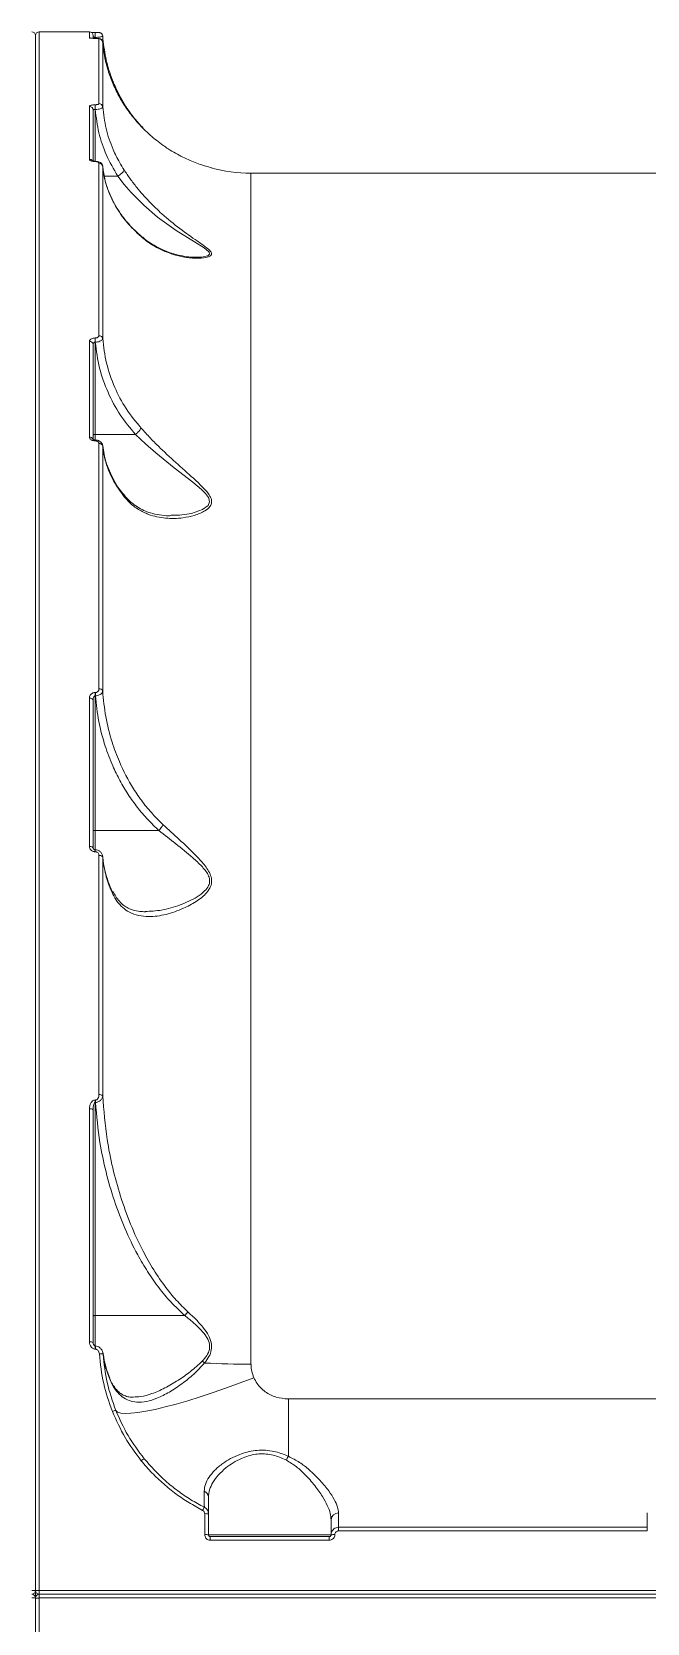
# Model space of a CAD drawing. Header units: millimetres. Extents: x -9848 to 7178, y -5300 to 6667.
# Drawn here: x -1232.1 to -1066.6, y 2070 to 2497.8 of the extents above; entities that cross this region are included whole.
import ezdxf

# ---------------------------------------------------------------- set-up
doc = ezdxf.new("R2010")
doc.units = ezdxf.units.MM
doc.layers.add('DIKOM_ОБЪЕКТ', color=7, linetype='Continuous')

msp = doc.modelspace()

# ---------------------------------------------------------------- linework, layer by layer
at = {"layer": 'DIKOM_ОБЪЕКТ', "color": 7, "linetype": 'Continuous', "lineweight": 15}
for p, q in [((-1231.08, 2496.79), (-1231.08, 2078.79)), ((-1216.58, 2497.79), (-1230.08, 2497.79)), ((-1230.08, 2497.79), (-1230.08, 2078.79)), ((-1216.58, 2496.19), (-1216.58, 2497.79)), ((-1215.58, 2496.79), (-1215.58, 2496.19)), ((-1215.04, 2497.62), (-1215.08, 2497.62)), ((-1215.08, 2496.29), (-1215.08, 2497.62)), ((-1215.04, 2496.29), (-1215.08, 2496.29)), ((-1215.08, 2496.29), (-1215.08, 2496.03)), ((-1214.97, 2496.03), (-1215.08, 2496.03)), ((-1214.97, 2496.03), (-1215.08, 2496.03)), ((-1215.08, 2496.03), (-1215.08, 2496.03)), ((-1215.04, 2496.29), (-1215.04, 2497.62)), ((-1215.01, 2496.03), (-1215.04, 2496.29)), ((-1214.97, 2496.03), (-1214.97, 2496.03)), ((-1214.02, 2478.49), (-1214.02, 2495.92)), ((-1213.02, 2494.99), (-1213.02, 2477.6)), ((-1216.58, 2463.53), (-1216.58, 2477.73)), ((-1215.08, 2478.18), (-1215.02, 2478.18)), ((-1215.08, 2476.9), (-1215.08, 2478.18)), ((-1215.02, 2476.9), (-1215.08, 2476.9)), ((-1215.08, 2476.9), (-1215.08, 2462.98)), ((-1215.02, 2476.9), (-1215.02, 2478.18)), ((-1215.58, 2476.77), (-1215.58, 2463.15)), ((-1215, 2462.98), (-1215.08, 2462.98)), ((-1215.08, 2462.98), (-1215.08, 2462.9)), ((-1215, 2462.9), (-1215.08, 2462.9)), ((-1215, 2462.98), (-1215, 2462.98)), ((-1215, 2462.98), (-1215, 2462.9)), ((-1214.02, 2416.1), (-1214.02, 2462.49)), ((-1213.02, 2461.64), (-1213.02, 2415.35)), ((-803.03, 2459.79), (-1173.13, 2459.79)), ((-1173.13, 2459.79), (-1173.13, 2139.64)), ((-1208.96, 2459.02), (-1212.59, 2459.02)), ((-1187.95, 2437.23), (-1187.52, 2437.23)), ((-1216.58, 2388.83), (-1216.58, 2414.55)), ((-1215.58, 2413.75), (-1215.58, 2388.09)), ((-1215.08, 2415.49), (-1215, 2415.49)), ((-1215.08, 2414.36), (-1215.08, 2415.49)), ((-1215.08, 2414.36), (-1215.08, 2389.56)), ((-1215, 2414.36), (-1215.08, 2414.36)), ((-1215, 2414.36), (-1215, 2415.49)), ((-1204.19, 2389.56), (-1215.08, 2389.56)), ((-1215.08, 2389.56), (-1215.08, 2388.08)), ((-1215.02, 2388.08), (-1215.08, 2388.08)), ((-1215.08, 2388.08), (-1215.08, 2387.82)), ((-1215.02, 2387.82), (-1215.08, 2387.82)), ((-1215.02, 2388.08), (-1215.02, 2387.82)), ((-1214.02, 2321.16), (-1214.02, 2387.14)), ((-1213.02, 2386.46), (-1213.02, 2320.62)), ((-1216.58, 2278.81), (-1216.58, 2318.67)), ((-1215.08, 2320.2), (-1214.97, 2320.2)), ((-1215.08, 2319.3), (-1215.08, 2320.2)), ((-1215.08, 2319.3), (-1215.08, 2283.14)), ((-1214.97, 2319.3), (-1215.08, 2319.3)), ((-1214.97, 2319.3), (-1214.97, 2320.2)), ((-1215.58, 2318.1), (-1215.58, 2278.33)), ((-1197.92, 2283.14), (-1215.08, 2283.14)), ((-1215.08, 2283.14), (-1215.08, 2277.92)), ((-1215.04, 2277.92), (-1215.08, 2277.92)), ((-1215.08, 2277.92), (-1215.08, 2277.39)), ((-1215.04, 2277.39), (-1215.08, 2277.39)), ((-1215.04, 2277.92), (-1215.04, 2277.39)), ((-1214.02, 2212.1), (-1214.02, 2276.42)), ((-1213.02, 2275.98), (-1213.02, 2211.8)), ((-1212.95, 2275.69), (-1212.99, 2276.12)), ((-1216.58, 2145.63), (-1216.58, 2208.3)), ((-1215.58, 2207.99), (-1215.58, 2145.47)), ((-1215.08, 2210.64), (-1214.96, 2210.64)), ((-1215.08, 2209.99), (-1215.08, 2210.64)), ((-1215.08, 2209.99), (-1215.08, 2152.71)), ((-1214.96, 2209.99), (-1215.08, 2209.99)), ((-1214.96, 2209.99), (-1214.96, 2210.64)), ((-1190.96, 2152.71), (-1215.08, 2152.71)), ((-1215.08, 2152.71), (-1215.08, 2144.54)), ((-1214.98, 2144.54), (-1215.08, 2144.54)), ((-1215.08, 2144.54), (-1215.08, 2143.69)), ((-1214.98, 2143.69), (-1215.08, 2143.69)), ((-1214.98, 2144.54), (-1214.98, 2143.69)), ((-1211.18, 2135.94), (-1211.19, 2135.96)), ((-1163.08, 2130.29), (-813.08, 2130.29)), ((-1163.08, 2114.88), (-1163.08, 2130.29)), ((-1185.58, 2093.83), (-1185.58, 2099.45)), ((-1184.58, 2099.4), (-1184.58, 2093.79)), ((-1151.58, 2093.79), (-1151.58, 2097.84)), ((-1149.58, 2099.65), (-1149.58, 2095.79)), ((-1066.58, 2095.79), (-1066.58, 2099.65)), ((-1184.58, 2093.79), (-1151.58, 2093.79)), ((-1184.08, 2093.29), (-1184.08, 2092.32)), ((-1184.08, 2093.29), (-1152.08, 2093.29)), ((-1152.08, 2092.32), (-1184.08, 2092.32)), ((-1152.08, 2093.29), (-1152.08, 2092.32)), ((-1149.58, 2095.79), (-1149.58, 2094.83)), ((-1149.58, 2095.79), (-1066.58, 2095.79)), ((-1066.58, 2094.83), (-1149.58, 2094.83)), ((-1066.58, 2095.79), (-1066.58, 2094.83)), ((-1231.08, 2078.79), (-1231.08, 2076.79)), ((-1231.08, 1658.79), (-1231.08, 2076.79)), ((-1230.08, 2078.79), (-746.08, 2078.79)), ((-1230.08, 2077.79), (-1230.08, 2078.79)), ((-1230.08, 2076.79), (-1230.08, 2077.79)), ((-1230.08, 2077.79), (-746.08, 2077.79)), ((-746.08, 2076.79), (-1230.08, 2076.79)), ((-1230.08, 2076.79), (-1230.08, 1657.79))]:
    msp.add_line(p, q, dxfattribs=at)
at = {"layer": 'DIKOM_ОБЪЕКТ', "color": 7, "linetype": 'Continuous', "lineweight": 15, "flags": 128}
for points in [[(-1187.52, 2437.23), (-1186.42, 2437.23), (-1184.76, 2437.59), (-1184.29, 2437.99), (-1184.38, 2438.53), (-1184.39, 2438.54), (-1184.53, 2438.73), (-1185.74, 2439.71), (-1188.33, 2441.31), (-1193.26, 2444.4), (-1198.27, 2448.01), (-1201.93, 2451.15), (-1205.37, 2454.61), (-1207.24, 2456.79), (-1208.95, 2459.02), (-1208.96, 2459.02), (-1208.96, 2459.02)], [(-1215.58, 2389.4), (-1215.57, 2389.43), (-1215.54, 2389.46), (-1215.49, 2389.49), (-1215.43, 2389.51), (-1215.36, 2389.53), (-1215.27, 2389.55), (-1215.17, 2389.56), (-1215.08, 2389.56)], [(-1194.64, 2367.82), (-1192.34, 2367.82), (-1189.12, 2368.34), (-1186.16, 2369.38), (-1184.68, 2370.47), (-1184.26, 2371.44), (-1184.44, 2372.38), (-1184.57, 2372.63), (-1185.36, 2373.7), (-1186.41, 2374.73), (-1188.81, 2376.71), (-1193.75, 2380.55), (-1198.73, 2384.59), (-1201.52, 2387.05), (-1204.19, 2389.56), (-1204.19, 2389.56), (-1204.19, 2389.56)], [(-1215.58, 2318.1), (-1215.6, 2318.21), (-1215.65, 2318.32), (-1215.75, 2318.42), (-1215.87, 2318.51), (-1216.02, 2318.58), (-1216.19, 2318.63), (-1216.38, 2318.66), (-1216.58, 2318.67)], [(-1215.58, 2282.98), (-1215.57, 2283.01), (-1215.54, 2283.04), (-1215.49, 2283.07), (-1215.43, 2283.09), (-1215.36, 2283.11), (-1215.27, 2283.13), (-1215.17, 2283.14), (-1215.08, 2283.14)], [(-1215.58, 2278.33), (-1215.6, 2278.43), (-1215.65, 2278.52), (-1215.75, 2278.6), (-1215.87, 2278.67), (-1216.02, 2278.73), (-1216.19, 2278.77), (-1216.38, 2278.8), (-1216.58, 2278.81)], [(-1213.02, 2275.98), (-1213.05, 2276.07), (-1213.12, 2276.15), (-1213.21, 2276.23), (-1213.34, 2276.3), (-1213.48, 2276.35), (-1213.65, 2276.39), (-1213.83, 2276.41), (-1214.02, 2276.42)], [(-1215.58, 2207.99), (-1215.6, 2208.05), (-1215.65, 2208.11), (-1215.75, 2208.16), (-1215.87, 2208.21), (-1216.02, 2208.25), (-1216.19, 2208.28), (-1216.38, 2208.29), (-1216.58, 2208.3)], [(-1215.58, 2152.54), (-1215.57, 2152.57), (-1215.54, 2152.6), (-1215.49, 2152.63), (-1215.43, 2152.66), (-1215.36, 2152.68), (-1215.27, 2152.69), (-1215.17, 2152.7), (-1215.08, 2152.71)], [(-1211.12, 2135.61), (-1211.15, 2135.86), (-1211.18, 2135.94)], [(-1209.47, 2127.17), (-1208.99, 2126.76), (-1208.15, 2126.49), (-1206.96, 2126.39), (-1205.43, 2126.43), (-1203.57, 2126.63), (-1201.4, 2126.98), (-1198.94, 2127.49), (-1196.23, 2128.13), (-1193.27, 2128.92), (-1190.11, 2129.83), (-1186.78, 2130.86), (-1183.3, 2132.01), (-1179.72, 2133.26), (-1176.06, 2134.59), (-1172.37, 2135.99)]]:
    msp.add_lwpolyline(points, dxfattribs=at)
at = {"layer": 'DIKOM_ОБЪЕКТ', "color": 7, "linetype": 'Continuous', "lineweight": 15}
for centre, radius, start, end in [((-1232.08, 2496.79), 1, 0, 90), ((-1230.08, 2496.79), 1, 90, 180), ((-1216.58, 2496.79), 1, 0, 90), ((-1216.58, 2495.2), 0.994, 63.0766, 90.0989), ((-1214.02, 2494.92), 0.999, 4.358, 90.0971), ((-1216.55, 2476.75), 0.977, 1.4393, 91.3626), ((-1214, 2477.5), 0.981, 5.6796, 91.2134), ((-1216.57, 2462.5), 1.03, 37.6701, 90.6427), ((-1213.98, 2461.52), 0.968, 7.0285, 92.1433), ((-1173.13, 2499.79), 40, 254.5152, 270), ((-1216.49, 2413.64), 0.917, 6.9794, 95.5911), ((-1213.94, 2415.17), 0.937, 11.5047, 94.8509), ((-1216.48, 2387.89), 0.947, 20.9639, 95.9484), ((-1213.91, 2386.22), 0.925, 14.7918, 96.4144), ((-1213.87, 2320.24), 0.928, 24.1139, 99.2956), ((-1213.82, 2210.95), 1.16, 46.9016, 99.976), ((-1197.12, 2158.7), 8.59, 315.7366, 324.5863), ((-1216.33, 2143.97), 1.69, 63.3277, 98.3074), ((-1213.55, 2140.46), 1.96, 70.8158, 100.253), ((-1189.86, 2135.42), 6.22, 46.8186, 54.2618), ((-1173.28, 2374.76), 235.13, 266.9948, 270.0368), ((-1209.31, 2124.8), 2.38, 93.7819, 117.0832), ((-1200.22, 2111.08), 3.55, 117.448, 132.7892), ((-1156.71, 2110.93), 7.5, 148.1518, 157.1554), ((-1186.34, 2103.83), 1.76, 1.8261, 68.8757), ((-1177.48, 2096.23), 9.58, 148.8203, 154.5209), ((-1185.33, 2094.56), 4.9, 81.1921, 92.9117), ((-1149.67, 2097.74), 1.91, 87.2376, 176.9504), ((-1185.33, 2087.3), 6.53, 83.4215, 92.2092), ((-1150.83, 2087.3), 6.53, 87.7908, 96.5785), ((-1231.78, 1991.91), 86.88, 89.5337, 90.1931), ((-1232.08, 2078.79), 1, 270, 0), ((-1232.08, 2076.79), 1, 0, 90), ((-1231.78, 2163.67), 86.88, 269.8069, 270.4663), ((-1230.37, 1991.9), 86.89, 89.8069, 90.4663), ((-1230.08, 2078.79), 1, 180, 270), ((-1230.08, 2076.79), 1, 90, 180), ((-1230.37, 2163.67), 86.89, 269.5337, 270.1931)]:
    msp.add_arc(centre, radius, start, end, dxfattribs=at)
for points, knots in [([(-1215.08, 2496.03), (-1215.15, 2496.03), (-1215.39, 2496.03), (-1215.78, 2496.04), (-1216.19, 2496.08), (-1216.51, 2496.13), (-1216.55, 2496.17), (-1216.58, 2496.19)], [0, 0, 0, 0, 0.079628, 0.27572, 0.470772, 0.710526, 1, 1, 1, 1]), ([(-1215.17, 2496.03), (-1215.23, 2496.03), (-1215.43, 2496.03), (-1215.74, 2496.05), (-1216.02, 2496.07), (-1216.19, 2496.1), (-1216.2, 2496.1), (-1216.2, 2496.1)], [0, 0, 0, 0, 0.121468, 0.360411, 0.61951, 0.871703, 1, 1, 1, 1]), ([(-1215.08, 2497.62), (-1215.09, 2497.62), (-1215.27, 2497.62), (-1215.61, 2497.62), (-1215.95, 2497.63), (-1216.06, 2497.63), (-1216.08, 2497.63)], [0, 0, 0, 0, 0.035236, 0.476986, 0.926928, 1, 1, 1, 1]), ([(-1215.08, 2496.29), (-1215.12, 2496.29), (-1215.17, 2496.29), (-1215.28, 2496.32), (-1215.39, 2496.36), (-1215.5, 2496.45), (-1215.57, 2496.55), (-1215.57, 2496.63), (-1215.58, 2496.66)], [0, 0, 0, 0, 0.12714, 0.162695, 0.340392, 0.545273, 0.783157, 1, 1, 1, 1]), ([(-1213.02, 2496.67), (-1213.02, 2496.68), (-1213.01, 2496.8), (-1213.1, 2497.01), (-1213.25, 2497.25), (-1213.44, 2497.41), (-1213.61, 2497.51), (-1213.76, 2497.56), (-1213.86, 2497.58), (-1213.95, 2497.59), (-1214.09, 2497.6), (-1214.31, 2497.61), (-1214.69, 2497.62), (-1214.94, 2497.62), (-1215.04, 2497.62)], [0, 0, 0, 0, 0.005573, 0.125531, 0.221518, 0.30251, 0.371038, 0.426545, 0.466874, 0.503632, 0.564718, 0.75239, 0.888018, 1, 1, 1, 1]), ([(-1213.02, 2496.67), (-1213.02, 2496.68), (-1213.01, 2496.8), (-1213.1, 2497.01), (-1213.25, 2497.25), (-1213.44, 2497.41), (-1213.61, 2497.51), (-1213.76, 2497.56), (-1213.86, 2497.58), (-1213.95, 2497.59), (-1214.09, 2497.6), (-1214.31, 2497.61), (-1214.69, 2497.62), (-1214.94, 2497.62), (-1215.04, 2497.62)], [0, 0, 0, 0, 0.005573, 0.125531, 0.221518, 0.30251, 0.371038, 0.426545, 0.466874, 0.503632, 0.564718, 0.75239, 0.888018, 1, 1, 1, 1]), ([(-1213.02, 2496.66), (-1213.03, 2496.63), (-1213.06, 2496.56), (-1213.36, 2496.46), (-1213.82, 2496.38), (-1214.4, 2496.31), (-1214.83, 2496.29), (-1215.04, 2496.29)], [0, 0, 0, 0, 0.18478, 0.398795, 0.601255, 0.799024, 1, 1, 1, 1]), ([(-1213.02, 2495), (-1213.02, 2495), (-1213.01, 2495.12), (-1213.1, 2495.34), (-1213.26, 2495.6), (-1213.45, 2495.77), (-1213.65, 2495.87), (-1213.84, 2495.94), (-1214.08, 2495.98), (-1214.4, 2496.02), (-1214.76, 2496.03), (-1214.95, 2496.03), (-1215.01, 2496.03)], [0, 0, 0, 0, 0.000513, 0.130516, 0.234921, 0.326017, 0.408993, 0.490968, 0.606477, 0.79713, 0.934005, 1, 1, 1, 1]), ([(-1214.02, 2495.92), (-1214.03, 2495.93), (-1214.06, 2495.96), (-1214.27, 2495.99), (-1214.52, 2496.02), (-1214.77, 2496.03), (-1214.93, 2496.03), (-1214.97, 2496.03)], [0, 0, 0, 0, 0.302576, 0.534687, 0.725458, 0.917094, 1, 1, 1, 1]), ([(-1213.02, 2496.66), (-1212.8, 2494.74), (-1212.37, 2490.96), (-1211.19, 2486.95), (-1210.39, 2484.87), (-1210.26, 2484.54)], [0, 0, 0, 0, 0.466543, 0.914999, 1, 1, 1, 1]), ([(-1196.73, 2467.25), (-1197.94, 2468.16), (-1200.37, 2470), (-1203.42, 2473.08), (-1206.06, 2476.33), (-1208.26, 2479.71), (-1210.08, 2483.27), (-1211.49, 2486.97), (-1212.55, 2490.9), (-1212.86, 2493.59), (-1213.02, 2494.99)], [0, 0, 0, 0, 0.123689, 0.248896, 0.368955, 0.490742, 0.612548, 0.738056, 0.863566, 1, 1, 1, 1]), ([(-1210.26, 2484.54), (-1210.26, 2484.54), (-1210.23, 2484.47), (-1210.23, 2484.36), (-1210.34, 2484.24), (-1210.36, 2484.21)], [0, 0, 0, 0, 0.09611, 0.775195, 1, 1, 1, 1]), ([(-1210.26, 2484.54), (-1210.02, 2483.95), (-1209.42, 2482.5), (-1208.26, 2480.17), (-1206.59, 2477.35), (-1204.56, 2474.51), (-1202.91, 2472.74), (-1202.14, 2471.91)], [0, 0, 0, 0, 0.130952, 0.319195, 0.507578, 0.769399, 1, 1, 1, 1]), ([(-1216.58, 2477.73), (-1216.56, 2477.78), (-1216.53, 2477.88), (-1216.27, 2478.02), (-1215.89, 2478.12), (-1215.47, 2478.18), (-1215.19, 2478.18), (-1215.08, 2478.18)], [0, 0, 0, 0, 0.21507, 0.429989, 0.644724, 0.859216, 1, 1, 1, 1]), ([(-1215.08, 2476.9), (-1215.11, 2476.9), (-1215.21, 2476.9), (-1215.35, 2476.88), (-1215.47, 2476.85), (-1215.56, 2476.82), (-1215.57, 2476.79), (-1215.58, 2476.77)], [0, 0, 0, 0, 0.140727, 0.355224, 0.569883, 0.78495, 1, 1, 1, 1]), ([(-1215.02, 2478.18), (-1214.95, 2478.19), (-1214.76, 2478.19), (-1214.48, 2478.23), (-1214.22, 2478.29), (-1214.05, 2478.38), (-1214.03, 2478.45), (-1214.02, 2478.49)], [0, 0, 0, 0, 0.142275, 0.35709, 0.571588, 0.785702, 1, 1, 1, 1]), ([(-1213.02, 2477.6), (-1213.04, 2477.53), (-1213.09, 2477.39), (-1213.43, 2477.18), (-1213.94, 2477.02), (-1214.5, 2476.93), (-1214.87, 2476.91), (-1215.02, 2476.9)], [0, 0, 0, 0, 0.214288, 0.428363, 0.64276, 0.857625, 1, 1, 1, 1]), ([(-1208.96, 2459.02), (-1210.06, 2460.91), (-1212.19, 2464.6), (-1214.24, 2470.66), (-1214.76, 2474.8), (-1215.02, 2476.9)], [0, 0, 0, 0, 0.340328, 0.666035, 1, 1, 1, 1]), ([(-1213.02, 2477.6), (-1212.78, 2475.67), (-1212.29, 2471.76), (-1210.56, 2466.79), (-1208.77, 2463.11), (-1207.67, 2461.35), (-1207.25, 2460.67)], [0, 0, 0, 0, 0.324719, 0.657482, 0.869003, 1, 1, 1, 1]), ([(-1183.8, 2461.24), (-1183.79, 2461.23), (-1183.76, 2461.23), (-1184.61, 2461.45), (-1185.95, 2461.86), (-1188.28, 2462.66), (-1191.45, 2464.02), (-1194.55, 2465.74), (-1196.29, 2466.94), (-1196.73, 2467.25)], [0, 0, 0, 0, 0.062293, 0.162499, 0.281574, 0.401161, 0.656115, 0.911262, 1, 1, 1, 1]), ([(-1215.08, 2462.9), (-1215.16, 2462.9), (-1215.42, 2462.91), (-1215.84, 2462.97), (-1216.25, 2463.11), (-1216.52, 2463.31), (-1216.56, 2463.45), (-1216.58, 2463.53)], [0, 0, 0, 0, 0.108317, 0.32044, 0.543059, 0.771603, 1, 1, 1, 1]), ([(-1215.08, 2462.99), (-1215.14, 2462.99), (-1215.29, 2462.98), (-1215.51, 2463.02), (-1215.69, 2463.06), (-1215.79, 2463.1), (-1215.79, 2463.1), (-1215.79, 2463.1)], [0, 0, 0, 0, 0.162944, 0.428463, 0.654572, 0.845821, 1, 1, 1, 1]), ([(-1213.04, 2461.68), (-1213.06, 2461.8), (-1213.08, 2462.05), (-1213.31, 2462.38), (-1213.64, 2462.67), (-1214.11, 2462.88), (-1214.59, 2462.99), (-1214.92, 2462.97), (-1215, 2462.97)], [0, 0, 0, 0, 0.132854, 0.291459, 0.452878, 0.647889, 0.913659, 1, 1, 1, 1]), ([(-1214.02, 2462.49), (-1214.03, 2462.54), (-1214.05, 2462.63), (-1214.23, 2462.76), (-1214.5, 2462.85), (-1214.77, 2462.89), (-1214.94, 2462.9), (-1215, 2462.9)], [0, 0, 0, 0, 0.228782, 0.457826, 0.678531, 0.888338, 1, 1, 1, 1]), ([(-1202.71, 2442.76), (-1204.03, 2444.01), (-1206.71, 2446.55), (-1209.37, 2450.43), (-1211.24, 2454.2), (-1212.48, 2457.78), (-1212.84, 2460.34), (-1213.02, 2461.64)], [0, 0, 0, 0, 0.230862, 0.467177, 0.626577, 0.811997, 1, 1, 1, 1]), ([(-1211.3, 2454.63), (-1211.32, 2454.67), (-1211.73, 2455.58), (-1212.27, 2457.41), (-1212.83, 2459.73), (-1212.95, 2461.16), (-1212.99, 2461.68)], [0, 0, 0, 0, 0.017857, 0.398335, 0.780807, 1, 1, 1, 1]), ([(-1207.25, 2460.67), (-1207.25, 2460.66), (-1207.25, 2460.6), (-1207.3, 2460.45), (-1207.48, 2460.17), (-1207.87, 2459.78), (-1208.38, 2459.37), (-1208.76, 2459.14), (-1208.96, 2459.02)], [0, 0, 0, 0, 0.038085, 0.149215, 0.361938, 0.574577, 0.787311, 1, 1, 1, 1]), ([(-1207.25, 2460.67), (-1206.72, 2459.87), (-1205.65, 2458.28), (-1203.44, 2455.41), (-1200.6, 2452.18), (-1196.72, 2448.42), (-1192.27, 2444.83), (-1188.16, 2441.94), (-1185.3, 2440), (-1184.16, 2439), (-1183.74, 2438.36), (-1183.65, 2437.87), (-1184.27, 2437.3), (-1186.04, 2436.89), (-1188.87, 2436.87), (-1192.69, 2437.47), (-1196.86, 2438.86), (-1200.35, 2440.81), (-1202.21, 2442.35), (-1202.71, 2442.76)], [0, 0, 0, 0, 0.044465, 0.088956, 0.163521, 0.238208, 0.33674, 0.435198, 0.493491, 0.532078, 0.540152, 0.566504, 0.592683, 0.638218, 0.708341, 0.77871, 0.872454, 0.966032, 1, 1, 1, 1]), ([(-1208.96, 2459.02), (-1208.96, 2459.02), (-1208.96, 2459.02), (-1208.96, 2459.02), (-1208.96, 2459.02)], [0, 0, 0, 0, 0.608227, 1, 1, 1, 1]), ([(-1202.87, 2443.02), (-1203.59, 2443.68), (-1205.08, 2445.05), (-1207.03, 2447.28), (-1208.76, 2449.66), (-1210.22, 2452.12), (-1210.95, 2453.81), (-1211.3, 2454.63)], [0, 0, 0, 0, 0.191872, 0.394106, 0.598212, 0.803907, 1, 1, 1, 1]), ([(-1202.71, 2442.76), (-1202.72, 2442.8), (-1202.76, 2442.9), (-1202.83, 2442.97), (-1202.88, 2443.01)], [0, 0, 0, 0, 0.393547, 1, 1, 1, 1]), ([(-1187.52, 2437.17), (-1187.88, 2437.17), (-1188.8, 2437.17), (-1190.53, 2437.33), (-1192.71, 2437.74), (-1195.15, 2438.46), (-1197.5, 2439.44), (-1199.69, 2440.66), (-1201.43, 2441.85), (-1202.44, 2442.73), (-1202.82, 2443.06)], [0, 0, 0, 0, 0.073934, 0.193304, 0.337123, 0.489118, 0.64777, 0.786938, 0.9194, 1, 1, 1, 1]), ([(-1216.58, 2414.55), (-1216.57, 2414.63), (-1216.54, 2414.82), (-1216.34, 2415.09), (-1216, 2415.31), (-1215.57, 2415.46), (-1215.24, 2415.48), (-1215.08, 2415.49)], [0, 0, 0, 0, 0.174174, 0.389625, 0.595815, 0.797888, 1, 1, 1, 1]), ([(-1215.08, 2414.36), (-1215.12, 2414.36), (-1215.18, 2414.35), (-1215.28, 2414.31), (-1215.39, 2414.24), (-1215.5, 2414.09), (-1215.57, 2413.92), (-1215.57, 2413.8), (-1215.58, 2413.75)], [0, 0, 0, 0, 0.144545, 0.175506, 0.362496, 0.571133, 0.80473, 1, 1, 1, 1]), ([(-1215, 2415.49), (-1214.89, 2415.5), (-1214.68, 2415.51), (-1214.39, 2415.61), (-1214.17, 2415.75), (-1214.04, 2415.93), (-1214.02, 2416.05), (-1214.02, 2416.1)], [0, 0, 0, 0, 0.203951, 0.407956, 0.613435, 0.82643, 1, 1, 1, 1]), ([(-1213.02, 2415.35), (-1213.04, 2415.27), (-1213.07, 2415.09), (-1213.34, 2414.82), (-1213.78, 2414.58), (-1214.36, 2414.41), (-1214.78, 2414.38), (-1215, 2414.36)], [0, 0, 0, 0, 0.170046, 0.380803, 0.586716, 0.793096, 1, 1, 1, 1]), ([(-1204.19, 2389.56), (-1205.63, 2391.29), (-1208.55, 2394.8), (-1211.75, 2400.86), (-1214.1, 2407.42), (-1214.7, 2412.03), (-1215, 2414.36)], [0, 0, 0, 0, 0.241972, 0.490137, 0.741782, 1, 1, 1, 1]), ([(-1213.02, 2415.35), (-1212.75, 2413.13), (-1212.2, 2408.63), (-1209.97, 2402.29), (-1206.89, 2396.37), (-1204.11, 2392.99), (-1202.71, 2391.28)], [0, 0, 0, 0, 0.253609, 0.513967, 0.753965, 1, 1, 1, 1]), ([(-1202.71, 2391.28), (-1201.87, 2390.37), (-1200.2, 2388.55), (-1196.88, 2385.22), (-1192.75, 2381.42), (-1188.73, 2377.89), (-1186.08, 2375.41), (-1184.73, 2373.9), (-1183.91, 2372.66), (-1183.59, 2371.37), (-1184.13, 2370.04), (-1185.75, 2368.77), (-1188.3, 2367.72), (-1191.95, 2366.99), (-1196.14, 2366.87), (-1200.18, 2367.74), (-1203.4, 2369.3), (-1205.6, 2370.94), (-1206.79, 2372.3), (-1207.25, 2372.82)], [0, 0, 0, 0, 0.056788, 0.113618, 0.211834, 0.310024, 0.362023, 0.388777, 0.415388, 0.445789, 0.474154, 0.516853, 0.580998, 0.645392, 0.742194, 0.838842, 0.900142, 0.961362, 1, 1, 1, 1]), ([(-1202.71, 2391.28), (-1202.72, 2391.24), (-1202.77, 2391.13), (-1202.92, 2390.88), (-1203.22, 2390.48), (-1203.68, 2390), (-1204.02, 2389.71), (-1204.19, 2389.56)], [0, 0, 0, 0, 0.087279, 0.253585, 0.502423, 0.751193, 1, 1, 1, 1]), ([(-1215.08, 2387.82), (-1215.19, 2387.82), (-1215.47, 2387.83), (-1215.89, 2387.96), (-1216.27, 2388.19), (-1216.53, 2388.49), (-1216.56, 2388.72), (-1216.58, 2388.83)], [0, 0, 0, 0, 0.140797, 0.355264, 0.570061, 0.78498, 1, 1, 1, 1]), ([(-1215.08, 2388.08), (-1215.13, 2388.08), (-1215.26, 2388.09), (-1215.42, 2388.13), (-1215.55, 2388.18), (-1215.61, 2388.23), (-1215.61, 2388.23), (-1215.62, 2388.23)], [0, 0, 0, 0, 0.182749, 0.409029, 0.611483, 0.803328, 1, 1, 1, 1]), ([(-1213.04, 2386.54), (-1213.04, 2386.57), (-1213.02, 2386.79), (-1213.21, 2387.18), (-1213.58, 2387.62), (-1214.12, 2387.93), (-1214.64, 2388.09), (-1214.95, 2388.06), (-1215.02, 2388.06)], [0, 0, 0, 0, 0.037165, 0.245592, 0.449182, 0.671192, 0.922295, 1, 1, 1, 1]), ([(-1214.02, 2387.14), (-1214.03, 2387.21), (-1214.05, 2387.37), (-1214.22, 2387.57), (-1214.48, 2387.72), (-1214.76, 2387.81), (-1214.95, 2387.81), (-1215.02, 2387.82)], [0, 0, 0, 0, 0.214366, 0.428455, 0.64292, 0.857747, 1, 1, 1, 1]), ([(-1204.19, 2389.56), (-1204.19, 2389.56), (-1204.19, 2389.56), (-1204.19, 2389.56), (-1204.19, 2389.56), (-1204.19, 2389.56)], [0, 0, 0, 0, 0.378666, 0.88939, 1, 1, 1, 1]), ([(-1212.99, 2386.55), (-1213.01, 2386.67), (-1213.04, 2386.79), (-1213.04, 2386.91), (-1213.04, 2386.92)], [0, 0, 0, 0, 0.967776, 1, 1, 1, 1]), ([(-1207.25, 2372.82), (-1208.23, 2374.17), (-1210.21, 2376.89), (-1211.91, 2380.92), (-1212.74, 2384.15), (-1212.95, 2385.86), (-1213.02, 2386.46)], [0, 0, 0, 0, 0.318199, 0.643964, 0.875251, 1, 1, 1, 1]), ([(-1207.32, 2373.35), (-1207.58, 2373.65), (-1208.46, 2374.7), (-1209.68, 2376.63), (-1211, 2379.1), (-1212, 2381.66), (-1212.69, 2384.15), (-1212.89, 2385.79), (-1212.99, 2386.55)], [0, 0, 0, 0, 0.075747, 0.264267, 0.453964, 0.64443, 0.83516, 1, 1, 1, 1]), ([(-1207.25, 2372.82), (-1207.25, 2372.85), (-1207.25, 2372.95), (-1207.28, 2373.13), (-1207.37, 2373.23), (-1207.41, 2373.28)], [0, 0, 0, 0, 0.143867, 0.562973, 1, 1, 1, 1]), ([(-1194.66, 2367.73), (-1194.85, 2367.72), (-1195.91, 2367.68), (-1197.75, 2367.88), (-1200, 2368.37), (-1201.98, 2369.1), (-1203.71, 2370.03), (-1205.33, 2371.26), (-1206.54, 2372.39), (-1207.15, 2373.2), (-1207.31, 2373.4)], [0, 0, 0, 0, 0.040482, 0.220157, 0.391137, 0.534159, 0.670338, 0.81441, 0.953273, 1, 1, 1, 1]), ([(-1216.58, 2318.67), (-1216.58, 2318.7), (-1216.57, 2318.91), (-1216.49, 2319.26), (-1216.24, 2319.68), (-1215.9, 2319.97), (-1215.51, 2320.16), (-1215.22, 2320.18), (-1215.08, 2320.2)], [0, 0, 0, 0, 0.039286, 0.287198, 0.495104, 0.670997, 0.835289, 1, 1, 1, 1]), ([(-1215.08, 2319.3), (-1215.1, 2319.29), (-1215.15, 2319.29), (-1215.25, 2319.23), (-1215.36, 2319.1), (-1215.47, 2318.87), (-1215.55, 2318.55), (-1215.58, 2318.28), (-1215.58, 2318.12), (-1215.58, 2318.1)], [0, 0, 0, 0, 0.055282, 0.109701, 0.243688, 0.417441, 0.651654, 0.95177, 1, 1, 1, 1]), ([(-1214.97, 2320.2), (-1214.88, 2320.2), (-1214.69, 2320.22), (-1214.44, 2320.34), (-1214.23, 2320.53), (-1214.07, 2320.79), (-1214.02, 2321.01), (-1214.02, 2321.14), (-1214.02, 2321.16)], [0, 0, 0, 0, 0.167345, 0.334393, 0.50918, 0.713147, 0.957849, 1, 1, 1, 1]), ([(-1213.02, 2320.62), (-1213.02, 2320.6), (-1213.03, 2320.42), (-1213.15, 2320.12), (-1213.48, 2319.77), (-1213.91, 2319.52), (-1214.41, 2319.34), (-1214.79, 2319.31), (-1214.97, 2319.3)], [0, 0, 0, 0, 0.039192, 0.26829, 0.46643, 0.643628, 0.819944, 1, 1, 1, 1]), ([(-1197.91, 2283.14), (-1198.92, 2284.09), (-1200.98, 2286.03), (-1203.72, 2289.28), (-1206.23, 2292.79), (-1208.44, 2296.53), (-1210.56, 2300.85), (-1212.55, 2306.13), (-1214.23, 2312.43), (-1214.72, 2317), (-1214.97, 2319.3)], [0, 0, 0, 0, 0.099969, 0.203609, 0.307261, 0.413843, 0.520428, 0.660177, 0.828978, 1, 1, 1, 1]), ([(-1213.02, 2320.62), (-1212.8, 2318.31), (-1212.35, 2313.65), (-1210.72, 2307.3), (-1208.31, 2300.76), (-1205.52, 2295.39), (-1202.34, 2290.76), (-1199.69, 2287.51), (-1197.7, 2285.58), (-1196.73, 2284.64)], [0, 0, 0, 0, 0.173876, 0.350138, 0.488065, 0.692273, 0.797121, 0.901939, 1, 1, 1, 1]), ([(-1196.73, 2284.64), (-1195.3, 2283.33), (-1192.39, 2280.67), (-1188.61, 2277.12), (-1186.06, 2274.38), (-1184.7, 2272.53), (-1183.93, 2271.04), (-1183.62, 2269.48), (-1183.96, 2267.87), (-1184.95, 2266.4), (-1186.35, 2265.09), (-1188.45, 2263.59), (-1191.69, 2261.88), (-1195.25, 2260.66), (-1198.37, 2260.06), (-1200.85, 2259.9), (-1203.39, 2260.16), (-1205.72, 2260.98), (-1207.67, 2262.32), (-1209.16, 2263.94), (-1209.92, 2265.35), (-1210.26, 2265.99)], [0, 0, 0, 0, 0.091326, 0.184875, 0.239018, 0.26644, 0.294651, 0.321056, 0.347514, 0.383032, 0.418289, 0.453628, 0.526834, 0.625929, 0.677093, 0.728238, 0.790387, 0.854059, 0.904638, 0.956678, 1, 1, 1, 1]), ([(-1196.73, 2284.64), (-1196.76, 2284.6), (-1196.85, 2284.44), (-1197.08, 2284.11), (-1197.45, 2283.63), (-1197.76, 2283.3), (-1197.91, 2283.14)], [0, 0, 0, 0, 0.107446, 0.349511, 0.674742, 1, 1, 1, 1]), ([(-1201.57, 2261.34), (-1200.13, 2261.4), (-1197.08, 2261.53), (-1193.1, 2262.73), (-1189.85, 2264.02), (-1187.57, 2265.2), (-1185.72, 2266.6), (-1184.51, 2268.07), (-1184.14, 2269.52), (-1184.47, 2270.89), (-1185.22, 2272.15), (-1185.92, 2272.98), (-1187.07, 2274.22), (-1189.41, 2276.35), (-1193.34, 2279.55), (-1196.39, 2281.94), (-1197.92, 2283.14)], [0, 0, 0, 0, 0.128954, 0.272152, 0.33927, 0.406423, 0.472999, 0.520165, 0.554163, 0.588084, 0.622446, 0.65703, 0.662692, 0.737902, 0.868923, 1, 1, 1, 1]), ([(-1197.92, 2283.14), (-1197.92, 2283.14), (-1197.92, 2283.14), (-1197.91, 2283.14), (-1197.91, 2283.14), (-1197.91, 2283.14)], [0, 0, 0, 0, 0.422962, 0.771551, 1, 1, 1, 1]), ([(-1215.08, 2277.39), (-1215.15, 2277.4), (-1215.4, 2277.41), (-1215.81, 2277.54), (-1216.23, 2277.86), (-1216.52, 2278.31), (-1216.56, 2278.64), (-1216.58, 2278.81)], [0, 0, 0, 0, 0.093175, 0.303918, 0.530261, 0.765283, 1, 1, 1, 1]), ([(-1215.08, 2277.92), (-1215.1, 2277.92), (-1215.17, 2277.92), (-1215.28, 2277.95), (-1215.4, 2278.01), (-1215.5, 2278.11), (-1215.57, 2278.22), (-1215.57, 2278.29), (-1215.57, 2278.33)], [0, 0, 0, 0, 0.067596, 0.185601, 0.324257, 0.501588, 0.745877, 1, 1, 1, 1]), ([(-1213.03, 2276.1), (-1213.03, 2276.11), (-1213.01, 2276.37), (-1213.21, 2276.86), (-1213.66, 2277.45), (-1214.32, 2277.85), (-1214.81, 2277.89), (-1215.04, 2277.9)], [0, 0, 0, 0, 0.015512, 0.261308, 0.513887, 0.770979, 1, 1, 1, 1]), ([(-1214.02, 2276.42), (-1214.03, 2276.54), (-1214.06, 2276.77), (-1214.25, 2277.07), (-1214.54, 2277.29), (-1214.82, 2277.38), (-1214.99, 2277.39), (-1215.04, 2277.39)], [0, 0, 0, 0, 0.233532, 0.467259, 0.695586, 0.908707, 1, 1, 1, 1]), ([(-1210.26, 2265.99), (-1210.39, 2266.26), (-1211.19, 2267.98), (-1212.37, 2271.29), (-1212.8, 2274.4), (-1213.02, 2275.98)], [0, 0, 0, 0, 0.084981, 0.533486, 1, 1, 1, 1]), ([(-1210.32, 2266.52), (-1210.34, 2266.56), (-1210.83, 2267.46), (-1211.54, 2269.31), (-1212.39, 2272.08), (-1212.85, 2274.22), (-1212.94, 2275.43), (-1212.95, 2275.69)], [0, 0, 0, 0, 0.011444, 0.310383, 0.611985, 0.915836, 1, 1, 1, 1]), ([(-1210.26, 2265.99), (-1210.26, 2266.01), (-1210.23, 2266.17), (-1210.22, 2266.36), (-1210.32, 2266.49), (-1210.34, 2266.51)], [0, 0, 0, 0, 0.103371, 0.836594, 1, 1, 1, 1]), ([(-1201.54, 2261.27), (-1202.05, 2261.28), (-1203.21, 2261.31), (-1204.76, 2261.65), (-1206.2, 2262.18), (-1207.39, 2262.93), (-1208.5, 2264), (-1209.45, 2265.24), (-1209.97, 2266.23), (-1210.2, 2266.66)], [0, 0, 0, 0, 0.133245, 0.305597, 0.447636, 0.593801, 0.743238, 0.887249, 1, 1, 1, 1]), ([(-1214.96, 2210.64), (-1214.88, 2210.65), (-1214.72, 2210.67), (-1214.48, 2210.81), (-1214.24, 2211.1), (-1214.05, 2211.55), (-1214.03, 2211.91), (-1214.02, 2212.1)], [0, 0, 0, 0, 0.120622, 0.240675, 0.416923, 0.694861, 1, 1, 1, 1]), ([(-1213.02, 2211.8), (-1213.05, 2211.57), (-1213.12, 2211.11), (-1213.53, 2210.56), (-1214.02, 2210.22), (-1214.49, 2210.04), (-1214.8, 2210.01), (-1214.96, 2209.99)], [0, 0, 0, 0, 0.270428, 0.533552, 0.718149, 0.855286, 1, 1, 1, 1]), ([(-1213.02, 2211.8), (-1212.71, 2207.87), (-1212.2, 2201.34), (-1210.39, 2192.36), (-1208.31, 2184.76), (-1205.62, 2177.27), (-1202.58, 2170.66), (-1199.35, 2164.97), (-1196.35, 2160.58), (-1193.28, 2156.8), (-1191.17, 2154.75), (-1190.11, 2153.72)], [0, 0, 0, 0, 0.18675, 0.30973, 0.432704, 0.55851, 0.684285, 0.77401, 0.864309, 0.931895, 1, 1, 1, 1]), ([(-1216.58, 2208.3), (-1216.56, 2208.6), (-1216.51, 2209.19), (-1216.21, 2209.92), (-1215.82, 2210.37), (-1215.45, 2210.6), (-1215.2, 2210.63), (-1215.08, 2210.64)], [0, 0, 0, 0, 0.304717, 0.58763, 0.766441, 0.88287, 1, 1, 1, 1]), ([(-1215.08, 2209.99), (-1215.09, 2209.99), (-1215.13, 2209.99), (-1215.2, 2209.94), (-1215.31, 2209.8), (-1215.54, 2209.15), (-1215.56, 2208.51), (-1215.58, 2207.99)], [0, 0, 0, 0, 0.023992, 0.053462, 0.107071, 0.279399, 1, 1, 1, 1]), ([(-1190.96, 2152.71), (-1192.22, 2153.88), (-1194.73, 2156.22), (-1198, 2160.22), (-1200.98, 2164.49), (-1204.1, 2169.79), (-1207.15, 2176.12), (-1209.98, 2183.58), (-1212.21, 2191.29), (-1214.07, 2200.11), (-1214.63, 2206.39), (-1214.96, 2209.99)], [0, 0, 0, 0, 0.079269, 0.158597, 0.240589, 0.32261, 0.447235, 0.571893, 0.699859, 0.827839, 1, 1, 1, 1]), ([(-1186.23, 2140.47), (-1185.8, 2140.96), (-1184.98, 2141.87), (-1184.25, 2143.47), (-1184.22, 2145.19), (-1184.71, 2146.34), (-1185.47, 2147.59), (-1186.66, 2149.02), (-1188.65, 2150.88), (-1190.19, 2152.1), (-1190.96, 2152.71)], [0, 0, 0, 0, 0.12979, 0.245133, 0.338457, 0.455791, 0.477235, 0.61772, 0.808689, 1, 1, 1, 1]), ([(-1190.11, 2153.72), (-1189.37, 2153.04), (-1187.89, 2151.66), (-1185.99, 2149.55), (-1184.49, 2147.42), (-1183.69, 2145.39), (-1183.72, 2143.36), (-1184.39, 2141.57), (-1185.19, 2140.51), (-1185.6, 2139.96)], [0, 0, 0, 0, 0.184793, 0.369251, 0.509081, 0.652225, 0.75086, 0.870211, 1, 1, 1, 1]), ([(-1215.08, 2143.69), (-1215.19, 2143.7), (-1215.44, 2143.72), (-1215.83, 2143.92), (-1216.21, 2144.31), (-1216.52, 2144.91), (-1216.56, 2145.38), (-1216.58, 2145.63)], [0, 0, 0, 0, 0.120581, 0.278377, 0.470619, 0.720853, 1, 1, 1, 1]), ([(-1215.02, 2144.55), (-1215.03, 2144.54), (-1215.06, 2144.53), (-1215.11, 2144.54), (-1215.18, 2144.56), (-1215.3, 2144.64), (-1215.44, 2144.84), (-1215.56, 2145.13), (-1215.56, 2145.37), (-1215.56, 2145.47)], [0, 0, 0, 0, 0.041304, 0.075947, 0.121128, 0.224849, 0.421586, 0.731792, 1, 1, 1, 1]), ([(-1212.93, 2142.47), (-1212.93, 2142.51), (-1212.95, 2142.86), (-1213.19, 2143.44), (-1213.69, 2144.08), (-1214.31, 2144.43), (-1214.76, 2144.57), (-1214.98, 2144.53), (-1214.98, 2144.53)], [0, 0, 0, 0, 0.037435, 0.332085, 0.575121, 0.792387, 0.996425, 1, 1, 1, 1]), ([(-1213.9, 2142.4), (-1213.93, 2142.56), (-1213.98, 2142.89), (-1214.21, 2143.29), (-1214.49, 2143.55), (-1214.76, 2143.68), (-1214.92, 2143.69), (-1214.98, 2143.69)], [0, 0, 0, 0, 0.273606, 0.539222, 0.738584, 0.898934, 1, 1, 1, 1]), ([(-1210.4, 2126.92), (-1211.28, 2129.4), (-1213.06, 2134.44), (-1213.62, 2139.72), (-1213.9, 2142.4)], [0, 0, 0, 0, 0.493845, 1, 1, 1, 1]), ([(-1212.91, 2142.32), (-1212.64, 2139.76), (-1212.09, 2134.59), (-1210.35, 2129.67), (-1209.47, 2127.17)], [0, 0, 0, 0, 0.493849, 1, 1, 1, 1]), ([(-1211.12, 2135.61), (-1211.49, 2136.59), (-1212.32, 2138.79), (-1212.7, 2141.06), (-1212.91, 2142.32)], [0, 0, 0, 0, 0.445108, 1, 1, 1, 1]), ([(-1211.13, 2135.96), (-1211.22, 2136.17), (-1211.68, 2137.28), (-1212.29, 2139.33), (-1212.74, 2141.3), (-1212.85, 2142.35), (-1212.86, 2142.48)], [0, 0, 0, 0, 0.101131, 0.522019, 0.944148, 1, 1, 1, 1]), ([(-1185.6, 2139.96), (-1186.57, 2138.93), (-1188.53, 2136.84), (-1191.79, 2134.27), (-1195.12, 2132.04), (-1198.3, 2130.44), (-1201.24, 2129.52), (-1203.73, 2129.32), (-1205.92, 2129.76), (-1207.78, 2130.76), (-1209.42, 2132.4), (-1210.49, 2134.14), (-1211, 2135.33), (-1211.12, 2135.61)], [0, 0, 0, 0, 0.102486, 0.207518, 0.319135, 0.433517, 0.532419, 0.633983, 0.717307, 0.802901, 0.886321, 0.972932, 1, 1, 1, 1]), ([(-1204.82, 2130.81), (-1204.14, 2130.82), (-1202.53, 2130.85), (-1199.67, 2131.68), (-1196.29, 2133.16), (-1192.81, 2135.21), (-1189.36, 2137.58), (-1187.28, 2139.5), (-1186.23, 2140.47)], [0, 0, 0, 0, 0.122538, 0.288593, 0.472829, 0.661336, 0.829094, 1, 1, 1, 1]), ([(-1173.13, 2139.64), (-1173.13, 2139.58), (-1173.12, 2138.94), (-1172.99, 2137.68), (-1172.58, 2136.56), (-1172.37, 2135.99)], [0, 0, 0, 0, 0.046837, 0.514284, 1, 1, 1, 1]), ([(-1204.82, 2130.78), (-1204.99, 2130.77), (-1205.63, 2130.74), (-1206.6, 2130.96), (-1207.71, 2131.42), (-1208.67, 2132.11), (-1209.56, 2133.03), (-1210.34, 2134.19), (-1210.89, 2135.19), (-1211.12, 2135.83), (-1211.17, 2135.97)], [0, 0, 0, 0, 0.062287, 0.230813, 0.406268, 0.553412, 0.692265, 0.839975, 0.966876, 1, 1, 1, 1]), ([(-1172.37, 2135.99), (-1172.1, 2135.48), (-1171.35, 2134.02), (-1169.35, 2132.1), (-1166.4, 2130.58), (-1164.19, 2130.39), (-1163.08, 2130.29)], [0, 0, 0, 0, 0.152948, 0.428357, 0.711432, 1, 1, 1, 1]), ([(-1202.64, 2113.69), (-1204.17, 2115.72), (-1207.26, 2119.84), (-1209.34, 2124.54), (-1210.4, 2126.92)], [0, 0, 0, 0, 0.49419, 1, 1, 1, 1]), ([(-1209.47, 2127.17), (-1208.46, 2124.9), (-1206.42, 2120.3), (-1203.39, 2116.27), (-1201.86, 2114.23)], [0, 0, 0, 0, 0.494163, 1, 1, 1, 1]), ([(-1186.13, 2100.35), (-1187.37, 2101.02), (-1189.85, 2102.35), (-1193.35, 2104.74), (-1196.68, 2107.42), (-1199.81, 2110.38), (-1201.7, 2112.58), (-1202.64, 2113.69)], [0, 0, 0, 0, 0.197686, 0.395387, 0.593093, 0.796544, 1, 1, 1, 1]), ([(-1201.86, 2114.23), (-1200.02, 2112.17), (-1197.24, 2109.05), (-1192.85, 2105.56), (-1189.36, 2103.17), (-1186.89, 2101.84), (-1185.67, 2101.19)], [0, 0, 0, 0, 0.395165, 0.598668, 0.802174, 1, 1, 1, 1]), ([(-1185.7, 2105.48), (-1185.64, 2106.09), (-1185.52, 2107.34), (-1184.52, 2109.25), (-1182.94, 2111.16), (-1180.94, 2112.85), (-1178.65, 2114.3), (-1176.43, 2115.34), (-1174.19, 2116.06), (-1172.05, 2116.47), (-1169.77, 2116.57), (-1166.92, 2116.28), (-1164.67, 2115.58), (-1163.29, 2114.98), (-1163.08, 2114.88)], [0, 0, 0, 0, 0.108483, 0.220222, 0.327649, 0.438307, 0.523805, 0.611509, 0.674515, 0.739088, 0.802775, 0.868896, 0.979732, 1, 1, 1, 1]), ([(-1163.62, 2113.84), (-1163.81, 2113.94), (-1165.07, 2114.56), (-1167.05, 2115.26), (-1169.56, 2115.58), (-1170.96, 2115.53), (-1172.39, 2115.35), (-1173.84, 2115.03), (-1175.9, 2114.27), (-1177.97, 2113.16), (-1180.08, 2111.65), (-1181.96, 2109.87), (-1183.43, 2107.88), (-1184.39, 2105.86), (-1184.51, 2104.55), (-1184.58, 2103.89)], [0, 0, 0, 0, 0.020097, 0.128725, 0.18527, 0.244004, 0.254864, 0.316796, 0.380592, 0.46642, 0.554628, 0.663819, 0.776163, 0.886556, 1, 1, 1, 1]), ([(-1151.58, 2097.84), (-1151.63, 2098.38), (-1151.73, 2099.54), (-1152.56, 2101.65), (-1153.93, 2104.17), (-1155.91, 2107.02), (-1158.29, 2109.75), (-1160.83, 2112.15), (-1162.68, 2113.27), (-1163.62, 2113.84)], [0, 0, 0, 0, 0.122711, 0.262456, 0.406019, 0.574922, 0.748256, 0.872369, 1, 1, 1, 1]), ([(-1163.08, 2114.88), (-1162.05, 2114.36), (-1160.01, 2113.31), (-1157.16, 2111.04), (-1154.46, 2108.42), (-1152.23, 2105.7), (-1150.68, 2103.28), (-1149.75, 2101.26), (-1149.63, 2100.16), (-1149.58, 2099.65)], [0, 0, 0, 0, 0.128155, 0.256737, 0.426818, 0.596872, 0.737304, 0.877568, 1, 1, 1, 1]), ([(-1185.67, 2101.19), (-1185.67, 2101.28), (-1185.68, 2101.48), (-1185.69, 2102.88), (-1185.7, 2104.37), (-1185.7, 2105.23), (-1185.7, 2105.48)], [0, 0, 0, 0, 0.336239, 0.682236, 0.908799, 1, 1, 1, 1]), ([(-1185.58, 2099.45), (-1185.59, 2099.57), (-1185.61, 2099.79), (-1185.78, 2100.09), (-1185.97, 2100.27), (-1186.1, 2100.33), (-1186.13, 2100.35)], [0, 0, 0, 0, 0.306897, 0.613451, 0.919515, 1, 1, 1, 1]), ([(-1185.67, 2101.19), (-1185.62, 2101.16), (-1185.37, 2101.02), (-1184.99, 2100.68), (-1184.64, 2100.08), (-1184.6, 2099.63), (-1184.58, 2099.4)], [0, 0, 0, 0, 0.080637, 0.387019, 0.693508, 1, 1, 1, 1]), ([(-1184.58, 2103.89), (-1184.58, 2103.04), (-1184.58, 2101.3), (-1184.58, 2099.73), (-1184.58, 2099.51), (-1184.58, 2099.4)], [0, 0, 0, 0, 0.317521, 0.653919, 1, 1, 1, 1]), ([(-1184.08, 2092.32), (-1184.19, 2092.33), (-1184.47, 2092.35), (-1184.89, 2092.53), (-1185.27, 2092.87), (-1185.53, 2093.32), (-1185.56, 2093.66), (-1185.58, 2093.83)], [0, 0, 0, 0, 0.14065, 0.355159, 0.569949, 0.7849, 1, 1, 1, 1]), ([(-1184.58, 2093.79), (-1184.57, 2093.73), (-1184.56, 2093.62), (-1184.47, 2093.47), (-1184.35, 2093.36), (-1184.21, 2093.3), (-1184.11, 2093.29), (-1184.08, 2093.29)], [0, 0, 0, 0, 0.215376, 0.430528, 0.645247, 0.859607, 1, 1, 1, 1]), ([(-1150.58, 2093.83), (-1150.58, 2093.72), (-1150.6, 2093.44), (-1150.78, 2093.01), (-1151.12, 2092.63), (-1151.57, 2092.37), (-1151.91, 2092.34), (-1152.08, 2092.32)], [0, 0, 0, 0, 0.141825, 0.356576, 0.57134, 0.785667, 1, 1, 1, 1]), ([(-1152.08, 2093.29), (-1152.02, 2093.29), (-1151.91, 2093.31), (-1151.76, 2093.39), (-1151.65, 2093.52), (-1151.59, 2093.66), (-1151.58, 2093.75), (-1151.58, 2093.79)], [0, 0, 0, 0, 0.214065, 0.428126, 0.642925, 0.858366, 1, 1, 1, 1]), ([(-1151.58, 2093.79), (-1151.57, 2093.94), (-1151.54, 2094.31), (-1151.3, 2094.87), (-1150.85, 2095.38), (-1150.25, 2095.72), (-1149.8, 2095.77), (-1149.58, 2095.79)], [0, 0, 0, 0, 0.141733, 0.356398, 0.570971, 0.78548, 1, 1, 1, 1]), ([(-1149.58, 2094.83), (-1149.69, 2094.82), (-1149.91, 2094.8), (-1150.21, 2094.62), (-1150.44, 2094.37), (-1150.56, 2094.09), (-1150.57, 2093.9), (-1150.58, 2093.83)], [0, 0, 0, 0, 0.214245, 0.428454, 0.643096, 0.858105, 1, 1, 1, 1])]:
    msp.add_open_spline(points, degree=3, knots=knots, dxfattribs=at)

doc.saveas('drawing.dxf')
